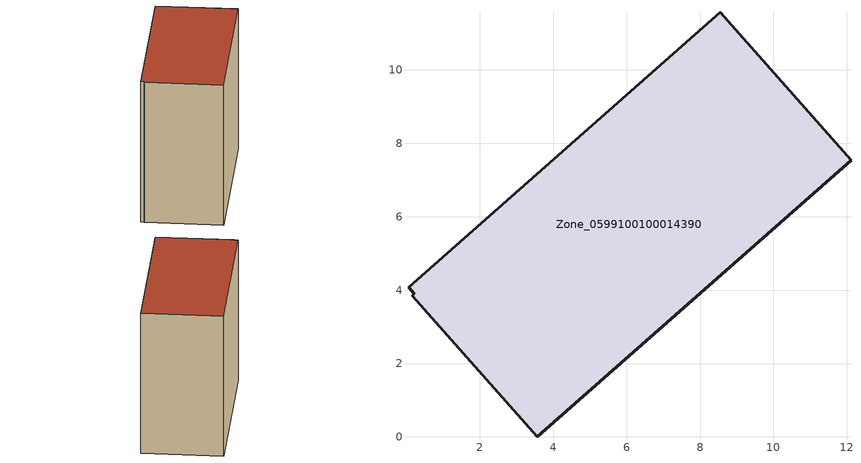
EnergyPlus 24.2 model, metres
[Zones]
Zone_0599100100014390
 floor ground (C_G): 0.06,4.08 8.55,11.58 12.11,7.54 3.56,0 0.16,3.85 0.22,3.9 z2.93
 wall outside (C_F): 12.11,7.54 8.55,11.58 0.06,4.08 0.22,3.9 0.16,3.85 3.56,0 12.11,7.54 z2.93:12.9
 roof outside (C_R): 8.55,11.58 0.06,4.08 0.22,3.9 0.16,3.85 3.56,0 12.11,7.54 z12.9
[BUILDING]
Pand.0599100100014390: North Axis=0; Terrain=City; Loads Convergence Tolerance Value=0.04; Temperature Convergence Tolerance Value=0.4; Solar Distribution=FullExterior; Maximum Number of Warmup Days=25; Minimum Number of Warmup Days=1
[Site:Location]
Rotterdam.The.Hague.AP_ZH_NLD Design_Conditions: Latitude=51.96; Longitude=4.45; Time Zone=1; Elevation=-4.5
[SITE:GROUNDTEMPERATURE:BUILDINGSURFACE]
18, 18, 18, 18, 18, 18, 18, 18, 18, 18, 18, 18
[MATERIAL] Thermal Absorptance=0.9; Solar Absorptance=0.7; Visible Absorptance=0.7
Name | Roughness | Thickness | Conductivity | Density | Specific Heat
G.TI.2015-2018 | MediumSmooth | 0.15 | 0.0428571 | 540 | 1210
F.TI.2015-2018 | Rough | 0.3 | 0.0666667 | 1920 | 840
R.TI.2015-2018 | MediumRough | 0.2 | 0.0333333 | 1500 | 1000
[CONSTRUCTION]
C_G: G.TI.2015-2018
C_F: F.TI.2015-2018
C_R: R.TI.2015-2018
[ZONE]
Zone_0599100100014390: Type=1; Multiplier=1; Ceiling Height=Autocalculate; Volume=Autocalculate; Floor Area=autocalculate; Part of Total Floor Area=Yes
[ZONEINFILTRATION:DESIGNFLOWRATE]
Infil_Zone_0599100100014390: Zone or ZoneList or Space or SpaceList=Zone_0599100100014390; Schedule=AlwaysOn; Design Flow Rate Calculation Method=Flow/Area; Flow Rate per Floor Area=0.0015; Constant Term Coefficient=1; Temperature Term Coefficient=0; Velocity Term Coefficient=0; Velocity Squared Term Coefficient=0
[HVACTEMPLATE:ZONE:IDEALLOADSAIRSYSTEM]
Zone_0599100100014390: Maximum Heating Supply Air Temperature=50; Minimum Cooling Supply Air Temperature=13; Maximum Heating Supply Air Humidity Ratio=0.0156; Minimum Cooling Supply Air Humidity Ratio=0.0077; Heating Limit=NoLimit; Cooling Limit=NoLimit; Dehumidification Control Type=ConstantSensibleHeatRatio; Cooling Sensible Heat Ratio=0.7; Dehumidification Setpoint=60; Humidification Control Type=None; Humidification Setpoint=30; Outdoor Air Method=None; Outdoor Air Flow Rate per Person=0.00944; Outdoor Air Flow Rate per Zone Floor Area=0; Outdoor Air Flow Rate per Zone=0; Demand Controlled Ventilation Type=None; Outdoor Air Economizer Type=NoEconomizer; Heat Recovery Type=None; Sensible Heat Recovery Effectiveness=0.7; Latent Heat Recovery Effectiveness=0.65
[ZONECONTROL:THERMOSTAT]
ThermostatControl_Zone_0599100100014390: Zone or ZoneList=Zone_0599100100014390; Control Type Schedule=DualSetpointControlType; Control 1=Thermostat_Zone_0599100100014390; Temperature Difference Between Cutout And Setpoint=0
[THERMOSTATSETPOINT:DUALSETPOINT]
Thermostat_Zone_0599100100014390: Heating Setpoint Temperature Schedule=HeatingSetpoint_Zone_0599100100014390; Cooling Setpoint Temperature Schedule=CoolingSetpoint_Zone_0599100100014390
[SCHEDULE:COMPACT]
HeatingSetpoint_Zone_0599100100014390: Through: 12/31, For: AllDays, Until: 24:00, 21
CoolingSetpoint_Zone_0599100100014390: Through: 12/31, For: AllDays, Until: 24:00, 24
DualSetpointControlType: Through: 12/31, For: AllDays, Until: 24:00, 4
AlwaysOn: Through: 12/31, For: AllDays, Until: 24:00, 1
